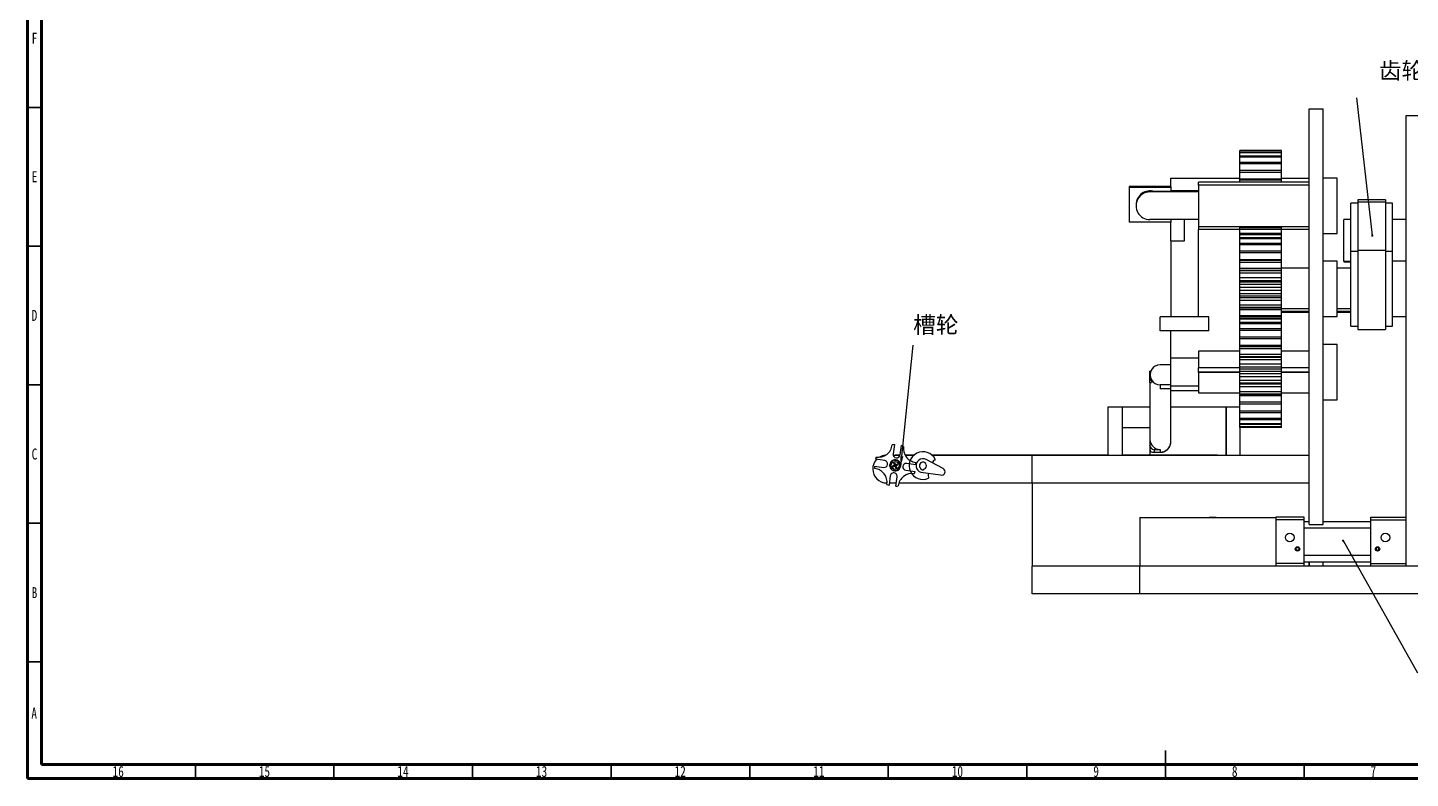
# Model space of a CAD drawing. Header units: millimetres. Extents: x 15 to 836, y 5 to 589.
# Drawn here: x 15 to 513.8, y 5 to 275.8 of the extents above; entities that cross this region are included whole.
import ezdxf

# ---------------------------------------------------------------- set-up
doc = ezdxf.new("R2010")
doc.units = ezdxf.units.MM
doc.styles.add('SLDTEXTSTYLE0', font='TXT', dxfattribs={"width": 0.75})
doc.dimstyles.new('SLDDIMSTYLE0', dxfattribs={"dimtxt": 0.18, "dimasz": 3.556, "dimexe": 0, "dimexo": 0.0625, "dimgap": 0, "dimtad": 0, "dimtih": 1, "dimtoh": 1, "dimdec": 0, "dimrnd": 1e-09, "dimzin": 0, "dimdsep": 46, "dimtxsty": 'Standard', "dimsah": 1, "dimcen": 0.09, "dimadec": 0, "dimazin": 0, "dimtfac": 3.556, "dimtdec": 0, "dimtofl": 0, "dimtmove": 0, "dimatfit": 3, "dimfxl": 1, "dimfrac": 2, "dimtolj": 1, "dimtzin": 0, "dimarcsym": 0})
doc.dimstyles.new('SLDDIMSTYLE1', dxfattribs={"dimtxt": 0.18, "dimasz": 0.762, "dimexe": 0, "dimexo": 0.0625, "dimgap": 0, "dimtad": 0, "dimtih": 1, "dimtoh": 1, "dimdec": 0, "dimrnd": 1e-09, "dimzin": 0, "dimdsep": 46, "dimtxsty": 'Standard', "dimblk1": 'DOT', "dimblk2": 'DOT', "dimsah": 1, "dimcen": 0.09, "dimadec": 0, "dimazin": 0, "dimtfac": 0.762, "dimtdec": 0, "dimtofl": 0, "dimtmove": 0, "dimatfit": 3, "dimldrblk": 'DOT', "dimfxl": 1, "dimfrac": 2, "dimtolj": 1, "dimtzin": 0, "dimarcsym": 0})

# ---------------------------------------------------------------- blocks, each defined once
blk = doc.blocks.new('_Dot')
at = {"color": 0, "linetype": 'ByBlock', "lineweight": -2}
blk.add_line((-0.5, 0), (-1, 0), dxfattribs=at)
at = {"color": 0, "linetype": 'ByBlock', "const_width": 0.5}
blk.add_lwpolyline([(-0.25, 0, 1), (0.25, 0, 1)], format="xyb", close=True, dxfattribs=at)

msp = doc.modelspace()

# ---------------------------------------------------------------- linework, layer by layer
at = {"color": 7, "linetype": 'Continuous', "lineweight": 70}
for p, q in [((15, 5), (15, 589)), ((20, 10), (20, 584)), ((831, 10), (20, 10)), ((836, 5), (15, 5))]:
    msp.add_line(p, q, dxfattribs=at)
at = {"color": 7, "linetype": 'Continuous', "lineweight": 35}
for p, q in [((20, 247), (15, 247)), ((20, 197), (15, 197)), ((20, 147), (15, 147)), ((20, 97), (15, 97)), ((20, 47), (15, 47)), ((425.5, 5), (425.5, 15)), ((75.5, 10), (75.5, 5)), ((125.5, 10), (125.5, 5)), ((175.5, 10), (175.5, 5)), ((225.5, 10), (225.5, 5)), ((275.5, 10), (275.5, 5)), ((325.5, 10), (325.5, 5)), ((375.5, 10), (375.5, 5)), ((425.5, 10), (425.5, 5)), ((475.5, 10), (475.5, 5))]:
    msp.add_line(p, q, dxfattribs=at)
at = {"color": 7, "linetype": 'Continuous', "lineweight": 25}
for p, q in [((477.37, 96.54), (477.37, 246.54)), ((477.37, 246.54), (482.37, 246.54)), ((482.37, 96.54), (482.37, 246.54)), ((512.37, 81.54), (512.37, 244.04)), ((512.37, 244.04), (517.37, 244.04)), ((467.37, 231.52), (452.37, 231.52)), ((452.37, 231.46), (452.37, 231.52)), ((467.37, 231.46), (452.37, 231.46)), ((452.37, 230.9), (452.37, 231.46)), ((467.37, 230.9), (452.37, 230.9)), ((452.37, 230.66), (452.37, 230.9)), ((467.37, 230.66), (452.37, 230.66)), ((452.37, 229.43), (452.37, 230.66)), ((467.37, 231.46), (467.37, 231.52)), ((467.37, 230.9), (467.37, 231.46)), ((467.37, 230.66), (467.37, 230.9)), ((467.37, 229.43), (467.37, 230.66)), ((467.37, 229.43), (452.37, 229.43)), ((452.37, 229.02), (452.37, 229.43)), ((467.37, 229.02), (452.37, 229.02)), ((452.37, 227.17), (452.37, 229.02)), ((467.37, 227.17), (452.37, 227.17)), ((452.37, 226.61), (452.37, 227.17)), ((467.37, 226.61), (452.37, 226.61)), ((452.37, 224.24), (452.37, 226.61)), ((467.37, 229.02), (467.37, 229.43)), ((467.37, 227.17), (467.37, 229.02)), ((467.37, 226.61), (467.37, 227.17)), ((467.37, 224.24), (467.37, 226.61)), ((427.37, 221.54), (452.37, 221.54)), ((427.37, 218.46), (427.37, 221.54)), ((477.37, 220.05), (437.37, 220.05)), ((437.37, 220.04), (437.37, 220.05)), ((477.37, 220.04), (437.37, 220.04)), ((437.37, 219), (437.37, 220.04)), ((467.37, 224.24), (452.37, 224.24)), ((452.37, 223.55), (452.37, 224.24)), ((467.37, 223.55), (452.37, 223.55)), ((452.37, 221.14), (452.37, 223.55)), ((467.37, 221.14), (452.37, 221.14)), ((452.37, 220.75), (452.37, 221.14)), ((467.37, 220.75), (452.37, 220.75)), ((452.37, 220.74), (452.37, 220.75)), ((467.37, 220.74), (452.37, 220.74)), ((452.37, 220.05), (452.37, 220.74)), ((467.37, 223.55), (467.37, 224.24)), ((467.37, 221.14), (467.37, 223.55)), ((467.37, 221.54), (477.37, 221.54)), ((467.37, 220.75), (467.37, 221.14)), ((467.37, 220.74), (467.37, 220.75)), ((467.37, 220.05), (467.37, 220.74)), ((487.37, 221.54), (482.37, 221.54)), ((487.37, 211.49), (487.37, 221.54)), ((427.37, 218.46), (412.37, 218.46)), ((412.37, 218.46), (412.37, 218.38)), ((427.37, 218.38), (412.37, 218.38)), ((412.37, 218.38), (412.37, 218.21)), ((427.37, 218.21), (412.37, 218.21)), ((412.37, 218.21), (412.37, 218.13)), ((427.37, 218.13), (412.37, 218.13)), ((412.37, 218.13), (412.37, 205.63)), ((437.37, 216.62), (419.87, 216.62)), ((419.87, 216.62), (419.87, 216.52)), ((437.37, 216.52), (419.87, 216.52)), ((427.37, 218.46), (427.37, 218.38)), ((427.37, 218.38), (427.37, 218.21)), ((427.37, 218.21), (427.37, 218.13)), ((427.37, 218.13), (427.37, 216.81)), ((437.37, 216.92), (427.37, 216.92)), ((427.37, 216.92), (437.37, 216.92)), ((427.37, 216.62), (427.37, 216.81)), ((477.37, 219), (437.37, 219)), ((437.37, 219), (437.37, 204.04)), ((414.87, 211.88), (414.87, 211.52)), ((487.37, 201.54), (487.37, 211.49)), ((494.87, 212.48), (492.37, 212.48)), ((492.37, 194.98), (492.37, 212.48)), ((504.87, 213.73), (494.87, 213.73)), ((494.87, 213.73), (494.87, 212.84)), ((504.87, 212.84), (494.87, 212.84)), ((494.87, 212.84), (494.87, 195.34)), ((504.87, 213.73), (504.87, 212.84)), ((504.87, 212.84), (504.87, 195.34)), ((507.37, 212.48), (504.87, 212.48)), ((507.37, 194.98), (507.37, 212.48)), ((427.37, 205.63), (412.37, 205.63)), ((437.37, 206.52), (419.87, 206.52)), ((427.37, 206.52), (427.37, 205.63)), ((427.37, 198.94), (427.37, 205.63)), ((432.37, 198.94), (432.37, 206.52)), ((492.37, 206.54), (489.87, 206.54)), ((489.87, 191.54), (489.87, 206.54)), ((512.37, 206.54), (507.37, 206.54)), ((437.37, 204.04), (477.37, 204.04)), ((437.37, 204.04), (437.37, 203.03)), ((437.37, 171.44), (437.37, 203.03)), ((452.37, 203.03), (437.37, 203.03)), ((452.37, 203.69), (452.37, 204)), ((467.37, 203.69), (452.37, 203.69)), ((452.37, 203.64), (452.37, 203.69)), ((452.37, 203.64), (467.37, 203.64)), ((452.37, 203.03), (452.37, 203.64)), ((467.37, 203.03), (452.37, 203.03)), ((452.37, 201.54), (452.37, 203.03)), ((467.37, 201.54), (452.37, 201.54)), ((467.37, 201.54), (452.37, 201.54)), ((452.37, 201.21), (452.37, 201.54)), ((452.37, 201.54), (452.37, 201.54)), ((467.37, 201.17), (452.37, 201.17)), ((452.37, 200.99), (452.37, 201.17)), ((467.37, 200.99), (452.37, 200.99)), ((452.37, 199.95), (452.37, 200.99)), ((467.37, 199.95), (452.37, 199.95)), ((452.37, 199.59), (452.37, 199.95)), ((467.37, 199.59), (452.37, 199.59)), ((452.37, 197.91), (452.37, 199.59)), ((467.37, 203.69), (467.37, 204)), ((467.37, 203.64), (467.37, 203.69)), ((467.37, 203.03), (467.37, 203.64)), ((467.37, 201.54), (467.37, 203.03)), ((477.37, 203.03), (467.37, 203.03)), ((467.37, 201.21), (467.37, 201.54)), ((467.37, 201.54), (467.37, 201.54)), ((467.37, 200.99), (467.37, 201.17)), ((467.37, 199.95), (467.37, 200.99)), ((467.37, 199.59), (467.37, 199.95)), ((467.37, 197.91), (467.37, 199.59)), ((482.37, 201.54), (487.37, 201.54)), ((427.37, 198.94), (427.37, 171.44)), ((427.37, 198.94), (432.37, 198.94)), ((467.37, 197.91), (452.37, 197.91)), ((452.37, 197.4), (452.37, 197.91)), ((467.37, 197.4), (452.37, 197.4)), ((452.37, 195.17), (452.37, 197.4)), ((467.37, 195.17), (452.37, 195.17)), ((452.37, 194.52), (452.37, 195.17)), ((467.37, 197.4), (467.37, 197.91)), ((467.37, 195.17), (467.37, 197.4)), ((467.37, 194.52), (467.37, 195.17)), ((494.87, 194.98), (492.37, 194.98)), ((492.37, 168.11), (492.37, 194.98)), ((504.87, 195.34), (494.87, 195.34)), ((494.87, 195.34), (494.87, 166.86)), ((504.87, 195.34), (504.87, 166.86)), ((507.37, 194.98), (504.87, 194.98)), ((507.37, 168.11), (507.37, 194.98)), ((467.37, 194.52), (452.37, 194.52)), ((452.37, 192.01), (452.37, 194.52)), ((467.37, 192.01), (452.37, 192.01)), ((452.37, 191.81), (452.37, 192.01)), ((467.37, 191.83), (452.37, 191.83)), ((452.37, 191.07), (452.37, 191.83)), ((467.37, 191.07), (452.37, 191.07)), ((452.37, 188.94), (452.37, 191.07)), ((467.37, 192.01), (467.37, 194.52)), ((467.37, 191.81), (467.37, 192.01)), ((467.37, 191.07), (467.37, 191.83)), ((467.37, 188.94), (467.37, 191.07)), ((487.37, 191.54), (482.37, 191.54)), ((487.37, 171.54), (487.37, 191.54)), ((489.87, 191.54), (492.37, 191.54)), ((489.87, 191.54), (489.87, 191.29)), ((489.87, 191.29), (492.37, 191.29)), ((512.37, 191.54), (507.37, 191.54)), ((467.37, 188.94), (452.37, 188.94)), ((452.37, 188.17), (452.37, 188.94)), ((467.37, 188.17), (452.37, 188.17)), ((452.37, 188.03), (452.37, 188.17)), ((467.37, 188.03), (452.37, 188.03)), ((452.37, 187.2), (452.37, 188.03)), ((467.37, 187.2), (452.37, 187.2)), ((452.37, 185.56), (452.37, 187.2)), ((467.37, 185.56), (452.37, 185.56)), ((452.37, 184.49), (452.37, 185.56)), ((477.37, 189.04), (467.37, 189.04)), ((467.37, 188.17), (467.37, 188.94)), ((467.37, 188.03), (467.37, 188.17)), ((467.37, 187.2), (467.37, 188.03)), ((467.37, 185.56), (467.37, 187.2)), ((467.37, 184.49), (467.37, 185.56)), ((492.37, 189.04), (487.37, 189.04)), ((467.37, 184.5), (452.37, 184.5)), ((452.37, 183.96), (452.37, 184.5)), ((467.37, 183.96), (452.37, 183.96)), ((452.37, 183.09), (452.37, 183.96)), ((467.37, 183.09), (452.37, 183.09)), ((452.37, 181.99), (452.37, 183.09)), ((467.37, 181.99), (452.37, 181.99)), ((452.37, 180.91), (452.37, 181.99)), ((467.37, 180.91), (452.37, 180.91)), ((452.37, 179.78), (452.37, 180.91)), ((467.37, 179.78), (452.37, 179.78)), ((452.37, 178.91), (452.37, 179.78)), ((467.37, 183.96), (467.37, 184.5)), ((467.37, 183.09), (467.37, 183.96)), ((467.37, 181.99), (467.37, 183.09)), ((467.37, 180.91), (467.37, 181.99)), ((467.37, 179.78), (467.37, 180.91)), ((467.37, 178.91), (467.37, 179.78)), ((467.37, 178.91), (452.37, 178.91)), ((452.37, 178.4), (452.37, 178.91)), ((452.37, 177.35), (452.37, 178.41)), ((452.37, 178.4), (467.37, 178.4)), ((467.37, 177.35), (452.37, 177.35)), ((452.37, 175.68), (452.37, 177.35)), ((467.37, 175.68), (452.37, 175.68)), ((452.37, 174.85), (452.37, 175.68)), ((467.37, 174.85), (452.37, 174.85)), ((452.37, 174.73), (452.37, 174.85)), ((452.37, 174.73), (467.37, 174.73)), ((452.37, 173.97), (452.37, 174.73)), ((467.37, 178.4), (467.37, 178.91)), ((467.37, 177.35), (467.37, 178.41)), ((467.37, 175.68), (467.37, 177.35)), ((467.37, 174.85), (467.37, 175.68)), ((467.37, 174.73), (467.37, 174.85)), ((467.37, 173.97), (467.37, 174.73)), ((441.12, 171.44), (423.62, 171.44)), ((423.62, 166.44), (423.62, 171.44)), ((441.12, 166.44), (441.12, 171.44)), ((467.37, 173.97), (452.37, 173.97)), ((452.37, 171.83), (452.37, 173.97)), ((467.37, 171.83), (452.37, 171.83)), ((452.37, 171.52), (452.37, 171.83)), ((467.37, 171.52), (452.37, 171.52)), ((452.37, 171.46), (452.37, 171.52)), ((467.37, 171.46), (452.37, 171.46)), ((452.37, 170.88), (452.37, 171.46)), ((467.37, 170.88), (452.37, 170.88)), ((452.37, 170.63), (452.37, 170.88)), ((467.37, 170.63), (452.37, 170.63)), ((452.37, 169.39), (452.37, 170.63)), ((467.37, 174.52), (477.37, 174.52)), ((467.37, 171.83), (467.37, 173.97)), ((467.37, 173.51), (477.37, 173.51)), ((467.37, 173.13), (477.37, 173.13)), ((467.37, 171.52), (467.37, 171.83)), ((467.37, 171.46), (467.37, 171.52)), ((467.37, 170.88), (467.37, 171.46)), ((467.37, 170.63), (467.37, 170.88)), ((467.37, 169.39), (467.37, 170.63)), ((482.37, 171.54), (487.37, 171.54)), ((487.37, 174.52), (492.37, 174.52)), ((487.37, 173.51), (492.37, 173.51)), ((487.37, 173.13), (492.37, 173.13)), ((507.37, 171.54), (512.37, 171.54)), ((441.12, 166.44), (423.62, 166.44)), ((427.37, 156.54), (427.37, 166.44)), ((467.37, 169.39), (452.37, 169.39)), ((452.37, 168.98), (452.37, 169.39)), ((467.37, 168.98), (452.37, 168.98)), ((452.37, 167.12), (452.37, 168.98)), ((467.37, 167.12), (452.37, 167.12)), ((452.37, 166.56), (452.37, 167.12)), ((467.37, 166.56), (452.37, 166.56)), ((452.37, 164.17), (452.37, 166.56)), ((467.37, 168.98), (467.37, 169.39)), ((467.37, 167.12), (467.37, 168.98)), ((467.37, 166.56), (467.37, 167.12)), ((467.37, 164.17), (467.37, 166.56)), ((492.37, 168.11), (494.87, 168.11)), ((494.87, 166.86), (504.87, 166.86)), ((504.87, 168.11), (507.37, 168.11)), ((467.37, 164.17), (452.37, 164.17)), ((452.37, 163.48), (452.37, 164.17)), ((467.37, 163.48), (452.37, 163.48)), ((452.37, 161.08), (452.37, 163.48)), ((467.37, 161.08), (452.37, 161.08)), ((452.37, 160.68), (452.37, 161.08)), ((467.37, 160.68), (452.37, 160.68)), ((452.37, 160.67), (452.37, 160.68)), ((467.37, 160.67), (452.37, 160.67)), ((452.37, 159.88), (452.37, 160.67)), ((467.37, 159.88), (452.37, 159.88)), ((452.37, 157.9), (452.37, 159.88)), ((467.37, 163.48), (467.37, 164.17)), ((467.37, 161.08), (467.37, 163.48)), ((467.37, 160.68), (467.37, 161.08)), ((467.37, 160.67), (467.37, 160.68)), ((467.37, 159.88), (467.37, 160.67)), ((467.37, 157.9), (467.37, 159.88)), ((487.37, 161.54), (482.37, 161.54)), ((487.37, 141.54), (487.37, 161.54)), ((437.37, 156.54), (427.37, 156.54)), ((427.37, 146.56), (427.37, 156.54)), ((452.37, 159.04), (437.37, 159.04)), ((437.37, 159.04), (437.37, 153.02)), ((467.37, 157.9), (452.37, 157.9)), ((452.37, 157), (452.37, 157.9)), ((467.37, 157), (452.37, 157)), ((452.37, 156.77), (452.37, 157)), ((467.37, 156.77), (452.37, 156.77)), ((452.37, 155.92), (452.37, 156.77)), ((467.37, 155.92), (452.37, 155.92)), ((452.37, 154.44), (452.37, 155.92)), ((477.37, 159.04), (467.37, 159.04)), ((467.37, 157), (467.37, 157.9)), ((467.37, 156.77), (467.37, 157)), ((467.37, 155.92), (467.37, 156.77)), ((467.37, 154.44), (467.37, 155.92)), ((420.12, 151.84), (419.87, 151.84)), ((419.87, 150.55), (419.87, 151.84)), ((419.87, 150.55), (419.87, 150.4)), ((419.87, 150.01), (419.87, 150.4)), ((419.87, 147.84), (419.87, 150.01)), ((427.37, 154.14), (423.62, 154.14)), ((452.37, 153.02), (437.37, 153.02)), ((437.37, 151.52), (437.37, 153.02)), ((452.37, 151.52), (437.37, 151.52)), ((437.37, 151.43), (437.37, 151.52)), ((452.37, 151.43), (437.37, 151.43)), ((437.37, 151.43), (437.37, 144.04)), ((467.37, 154.44), (452.37, 154.44)), ((452.37, 153.36), (452.37, 154.44)), ((467.37, 153.36), (452.37, 153.36)), ((452.37, 152.64), (452.37, 153.36)), ((467.37, 152.64), (452.37, 152.64)), ((452.37, 151.77), (452.37, 152.64)), ((467.37, 151.77), (452.37, 151.77)), ((452.37, 150.86), (452.37, 151.77)), ((467.37, 150.86), (452.37, 150.86)), ((452.37, 149.77), (452.37, 150.86)), ((467.37, 149.77), (452.37, 149.77)), ((452.37, 148.46), (452.37, 149.77)), ((467.37, 153.36), (467.37, 154.44)), ((467.37, 152.64), (467.37, 153.36)), ((477.37, 153.02), (467.37, 153.02)), ((467.37, 151.77), (467.37, 152.64)), ((467.37, 150.86), (467.37, 151.77)), ((477.37, 151.52), (467.37, 151.52)), ((477.37, 151.43), (467.37, 151.43)), ((467.37, 149.77), (467.37, 150.86)), ((467.37, 148.46), (467.37, 149.77)), ((419.87, 147.84), (419.87, 127.28)), ((419.87, 147.84), (420.4, 147.84)), ((427.37, 146.95), (423.62, 146.95)), ((423.62, 146.95), (423.62, 145.54)), ((427.37, 145.54), (423.62, 145.54)), ((427.37, 146.56), (437.37, 146.56)), ((427.37, 144.86), (427.37, 146.56)), ((427.37, 144.86), (437.37, 144.86)), ((427.37, 144.84), (427.37, 144.86)), ((427.37, 126.26), (427.37, 144.84)), ((427.37, 144.84), (437.37, 144.84)), ((467.37, 148.46), (452.37, 148.46)), ((452.37, 147.6), (452.37, 148.46)), ((467.37, 147.6), (452.37, 147.6)), ((452.37, 147.25), (452.37, 147.6)), ((452.37, 146.25), (452.37, 147.3)), ((452.37, 147.25), (467.37, 147.25)), ((467.37, 146.25), (452.37, 146.25)), ((452.37, 144.42), (452.37, 146.25)), ((467.37, 147.6), (467.37, 148.46)), ((467.37, 147.25), (467.37, 147.6)), ((467.37, 146.25), (467.37, 147.3)), ((467.37, 144.42), (467.37, 146.25)), ((437.37, 144.04), (452.37, 144.04)), ((467.37, 144.42), (452.37, 144.42)), ((452.37, 143.61), (452.37, 144.42)), ((467.37, 143.61), (452.37, 143.61)), ((452.37, 143.56), (452.37, 143.61)), ((452.37, 143.56), (467.37, 143.56)), ((452.37, 142.97), (452.37, 143.56)), ((467.37, 142.97), (452.37, 142.97)), ((452.37, 140.69), (452.37, 142.97)), ((467.37, 140.69), (452.37, 140.69)), ((452.37, 139.97), (452.37, 140.69)), ((467.37, 139.97), (452.37, 139.97)), ((452.37, 137.44), (452.37, 139.97)), ((467.37, 143.61), (467.37, 144.42)), ((467.37, 144.04), (477.37, 144.04)), ((467.37, 143.56), (467.37, 143.61)), ((467.37, 142.97), (467.37, 143.56)), ((467.37, 140.69), (467.37, 142.97)), ((467.37, 139.97), (467.37, 140.69)), ((467.37, 137.44), (467.37, 139.97)), ((482.37, 141.54), (487.37, 141.54)), ((404.87, 121.54), (404.87, 139.04)), ((404.87, 139.04), (409.87, 139.04)), ((409.87, 139.04), (419.87, 139.04)), ((409.87, 139.04), (409.87, 121.54)), ((427.37, 139.04), (447.37, 139.04)), ((447.37, 139.04), (447.37, 121.54)), ((447.37, 139.04), (452.37, 139.04)), ((447.37, 121.54), (447.37, 139.04)), ((467.37, 137.44), (452.37, 137.44)), ((452.37, 136.83), (452.37, 137.44)), ((467.37, 136.83), (452.37, 136.83)), ((452.37, 134.8), (452.37, 136.83)), ((467.37, 134.8), (452.37, 134.8)), ((452.37, 134.34), (452.37, 134.8)), ((467.37, 136.83), (467.37, 137.44)), ((467.37, 134.8), (467.37, 136.83)), ((467.37, 134.34), (467.37, 134.8)), ((409.87, 131.54), (419.87, 131.54)), ((452.37, 132.89), (452.37, 134.36)), ((467.37, 134.34), (452.37, 134.34)), ((467.37, 132.89), (452.37, 132.89)), ((452.37, 132.59), (452.37, 132.89)), ((467.37, 132.59), (452.37, 132.59)), ((452.37, 131.8), (452.37, 132.59)), ((467.37, 131.8), (452.37, 131.8)), ((452.37, 131.68), (452.37, 131.8)), ((467.37, 131.68), (452.37, 131.68)), ((452.37, 131.57), (452.37, 131.68)), ((452.37, 131.57), (452.37, 121.54)), ((467.37, 131.57), (452.37, 131.57)), ((467.37, 132.89), (467.37, 134.36)), ((467.37, 132.59), (467.37, 132.89)), ((467.37, 131.8), (467.37, 132.59)), ((467.37, 131.68), (467.37, 131.8)), ((467.37, 131.57), (467.37, 131.68)), ((327.72, 125.37), (327.27, 122.01)), ((329.75, 121.67), (330.2, 125.04)), ((419.87, 127.28), (419.87, 126.9)), ((419.87, 126.9), (419.87, 125.09)), ((419.87, 124.93), (419.87, 125.09)), ((419.87, 124.93), (419.87, 121.55)), ((324.18, 119.64), (320.82, 120.09)), ((327.29, 121.54), (329.72, 121.54)), ((329.72, 121.55), (327.98, 121.55)), ((334.67, 121.55), (331.54, 121.55)), ((331.54, 121.54), (334.67, 121.54)), ((345.3, 116.75), (339.15, 120)), ((404.87, 121.55), (341.29, 121.55)), ((341.29, 121.54), (377.37, 121.54)), ((377.37, 111.54), (377.37, 121.54)), ((377.37, 121.54), (477.37, 121.54)), ((444.26, 121.55), (409.87, 121.55)), ((420.94, 122.6), (423.62, 122.6)), ((421.37, 123.65), (421.37, 122.66)), ((421.37, 123.65), (423.62, 123.65)), ((421.37, 122.66), (423.62, 122.66)), ((423.62, 123.65), (423.62, 122.66)), ((423.62, 122.66), (423.62, 122.6)), ((320.48, 117.61), (323.85, 117.17)), ((325.98, 117.88), (325.99, 118.11)), ((326.98, 117.67), (327.73, 117.98)), ((326.98, 117.67), (327.13, 117.31)), ((327.13, 117.31), (327.88, 117.62)), ((327.78, 118.87), (327.42, 118.73)), ((327.42, 118.73), (327.73, 117.98)), ((328.08, 118.13), (327.73, 117.98)), ((327.73, 117.98), (327.88, 117.62)), ((327.98, 117.88), (327.73, 117.98)), ((327.78, 118.87), (328.08, 118.13)), ((327.98, 117.88), (327.8, 117.8)), ((327.88, 117.62), (327.98, 117.88)), ((328.23, 117.77), (327.88, 117.62)), ((327.88, 117.62), (328.18, 116.88)), ((327.91, 118.05), (327.98, 117.88)), ((328.08, 118.13), (327.98, 117.88)), ((328.16, 117.95), (327.98, 117.88)), ((327.98, 117.88), (328.05, 117.7)), ((327.98, 117.88), (328.23, 117.77)), ((328.08, 118.13), (328.83, 118.44)), ((328.08, 118.13), (328.23, 117.77)), ((328.18, 116.88), (328.54, 117.02)), ((328.23, 117.77), (328.98, 118.08)), ((328.23, 117.77), (328.54, 117.02)), ((328.98, 118.08), (328.83, 118.44)), ((331.78, 116.11), (335.14, 115.66)), ((335.48, 118.14), (332.11, 118.59)), ((337.19, 116.82), (337.1, 116.48)), ((337.1, 116.48), (338.06, 116.22)), ((337.23, 115.41), (344.34, 114.45)), ((338.06, 116.22), (338.16, 116.56)), ((324.87, 111.54), (325.03, 111.54)), ((326.21, 114.08), (325.76, 110.71)), ((325.87, 111.54), (328.4, 111.54)), ((328.24, 110.38), (328.69, 113.74)), ((329.32, 111.54), (377.37, 111.54)), ((377.37, 111.54), (477.37, 111.54)), ((377.37, 111.54), (377.37, 81.54)), ((416.24, 99.04), (465.24, 99.04)), ((416.24, 99.04), (416.24, 81.54)), ((443.74, 99.11), (441.24, 99.11)), ((441.24, 99.11), (441.24, 99.04)), ((443.74, 99.11), (443.74, 99.04)), ((475.56, 99.17), (465.24, 99.17)), ((465.24, 99.04), (465.24, 99.17)), ((465.24, 99.04), (465.24, 81.54)), ((475.56, 98.19), (465.24, 98.19)), ((475.56, 98.19), (475.56, 99.17)), ((475.56, 82.52), (475.56, 98.19)), ((477.37, 97.58), (475.56, 97.58)), ((475.56, 95.33), (499.56, 95.33)), ((477.37, 96.54), (482.37, 96.54)), ((499.56, 97.58), (482.37, 97.58)), ((499.56, 99.17), (512.37, 99.17)), ((499.56, 98.19), (499.56, 99.17)), ((499.56, 98.19), (512.37, 98.19)), ((499.56, 82.52), (499.56, 98.19)), ((472.55, 87.73), (472.84, 88.22)), ((472.84, 87.24), (472.55, 87.73)), ((472.84, 88.22), (473.4, 88.22)), ((473.4, 87.24), (472.84, 87.24)), ((473.4, 88.22), (473.68, 87.73)), ((473.68, 87.73), (473.4, 87.24)), ((499.56, 85.39), (475.56, 85.39)), ((501.71, 88.22), (501.43, 87.73)), ((501.43, 87.73), (501.71, 87.24)), ((502.27, 88.22), (501.71, 88.22)), ((501.71, 87.24), (502.27, 87.24)), ((502.56, 87.73), (502.27, 88.22)), ((502.27, 87.24), (502.56, 87.73)), ((377.37, 71.54), (377.37, 81.54)), ((416.24, 81.54), (377.37, 81.54)), ((416.24, 71.54), (416.24, 81.54)), ((777.37, 81.54), (416.24, 81.54)), ((475.56, 82.52), (465.24, 82.52)), ((475.56, 83.14), (499.56, 83.14)), ((475.56, 81.54), (475.56, 82.52)), ((477.37, 83.14), (477.37, 81.54)), ((477.37, 81.54), (477.37, 83.14)), ((482.37, 81.54), (482.37, 83.14)), ((499.56, 82.52), (512.37, 82.52)), ((499.56, 81.54), (499.56, 82.52)), ((416.24, 71.54), (377.37, 71.54)), ((777.37, 71.54), (416.24, 71.54))]:
    msp.add_line(p, q, dxfattribs=at)
for centre, radius in [((327.98, 117.88), 1.42), ((470.31, 91.86), 1.57), ((504.81, 91.86), 1.57), ((473.12, 87.73), 0.788), ((501.99, 87.73), 0.787)]:
    msp.add_circle(centre, radius, dxfattribs=at)
for centre, radius, start, end in [((419.87, 211.88), 5, 71.2214, 179.9994), ((419.87, 211.52), 5, 89.9993, 270.0007), ((423.51, 150.55), 3.6, 88.2172, 271.7828), ((321.91, 125.82), 5, 260.8319, 353.9668), ((327.98, 117.88), 7.5, 91.9934, 98.4443), ((327.98, 117.88), 7.5, 66.3544, 72.8053), ((335.92, 123.95), 5, 170.8319, 263.9668), ((423.54, 127.33), 3.68, 181.2146, 271.1651), ((421.34, 125.12), 1.47, 181.2146, 271.1651), ((423.7, 126.33), 3.66, 268.6584, 358.9619), ((324.87, 116.54), 5, 135.806, 180), ((327.98, 117.88), 7.5, 156.3544, 162.8053), ((324.87, 116.54), 5, 94.5148, 120.8983), ((327.98, 117.88), 2, 55.5969, 169.2129), ((328.51, 121.84), 1.25, 172.3993, 352.3993), ((337.98, 117.79), 5, 27.2772, 294.1423), ((337.98, 117.79), 2.5, 62.0951, 252.6438), ((347.42, 114.49), 7.5, 131.7547, 144.4165), ((324.87, 116.54), 5, 180, 270), ((327.98, 117.88), 7.5, 181.9934, 188.4443), ((320.04, 111.8), 5, 350.8319, 83.9668), ((324.02, 118.4), 1.25, 262.3993, 82.3993), ((327.98, 117.88), 2, 180, 229.238), ((327.45, 113.91), 1.25, 352.3993, 172.3993), ((327.98, 117.88), 2, 235.1735, 290.4918), ((327.98, 117.88), 2, 295.5164, 349.8817), ((334.05, 109.93), 5, 80.8319, 173.9668), ((327.98, 117.88), 2, 354.1699, 52.5945), ((331.94, 117.35), 1.25, 82.3993, 262.3993), ((327.98, 117.88), 7.5, 336.3544, 342.8053), ((327.98, 117.88), 7.5, 1.9934, 8.4443), ((337.98, 117.79), 1.25, 278.0974, 230.9411), ((347.42, 114.49), 7.5, 175.7729, 189.6648), ((344.72, 115.64), 1.25, 252.2772, 62.0951), ((327.98, 117.88), 7.5, 246.3544, 252.8053), ((327.98, 117.88), 7.5, 271.9934, 278.4443)]:
    msp.add_arc(centre, radius, start, end, dxfattribs=at)
msp.add_ellipse((421.37, 124.1), major_axis=(1.2, 1.2), ratio=0.748073, start_param=2.499326, end_param=4.070122, dxfattribs=at)
for points, knots in [([(419.87, 150.4), (419.88, 150.2), (419.9, 149.79), (420.05, 149.16), (420.24, 148.59), (420.41, 148.13), (420.47, 147.87), (420.41, 147.86), (420.39, 147.85)], [0, 0, 0, 0, 0.165605, 0.330787, 0.506986, 0.699049, 0.878781, 1, 1, 1, 1]), ([(423.62, 122.6), (423.79, 122.61), (424.22, 122.63), (424.89, 122.79), (425.59, 123.12), (426.21, 123.58), (426.72, 124.16), (427.1, 124.83), (427.31, 125.56), (427.4, 126.08), (427.36, 126.33), (427.36, 126.34)], [0, 0, 0, 0, 0.085766, 0.216039, 0.346555, 0.476995, 0.607167, 0.736916, 0.866153, 0.994889, 1, 1, 1, 1]), ([(327.21, 119.74), (327.01, 119.48), (326.6, 118.95), (326.19, 118.41), (325.98, 118.14)], [0, 0, 0, 0, 0.491212, 1, 1, 1, 1]), ([(329.21, 119.48), (328.88, 119.52), (328.22, 119.61), (327.55, 119.7), (327.21, 119.74)], [0, 0, 0, 0, 0.491212, 1, 1, 1, 1]), ([(325.98, 118.14), (325.98, 118.13), (326.2, 117.6), (326.46, 116.96), (326.72, 116.35), (326.75, 116.27)], [0, 0, 0, 0, 0.011069, 0.868862, 1, 1, 1, 1]), ([(326.75, 116.27), (327.08, 116.23), (327.74, 116.14), (328.41, 116.05), (328.75, 116.01)], [0, 0, 0, 0, 0.491212, 1, 1, 1, 1]), ([(328.75, 116.01), (328.95, 116.27), (329.36, 116.8), (329.77, 117.34), (329.98, 117.61)], [0, 0, 0, 0, 0.491212, 1, 1, 1, 1]), ([(329.98, 117.61), (329.95, 117.69), (329.7, 118.3), (329.43, 118.94), (329.21, 119.47), (329.21, 119.48)], [0, 0, 0, 0, 0.131138, 0.988931, 1, 1, 1, 1])]:
    msp.add_open_spline(points, degree=3, knots=knots, dxfattribs=at)

# ---------------------------------------------------------------- texts
at = {"color": 7, "linetype": 'Continuous', "lineweight": 0, "attachment_point": 2, "style": 'SLDTEXTSTYLE0'}
for s, insert, char_height in [('F', (17.46, 273.97), 3.97), ('E', (17.51, 223.97), 3.97), ('D', (17.45, 173.97), 3.97), ('C', (17.46, 123.97), 3.97), ('B', (17.47, 73.97), 3.97), ('A', (17.34, 30.47), 3.97), ('16', (47.67, 9.47), 3.969), ('15', (100.42, 9.47), 3.969), ('14', (150.42, 9.47), 3.969), ('13', (200.42, 9.47), 3.969), ('12', (250.42, 9.47), 3.969), ('11', (300.42, 9.47), 3.969), ('10', (350.42, 9.47), 3.969), ('9', (400.46, 9.47), 3.97), ('8', (450.46, 9.47), 3.97), ('7', (500.46, 9.47), 3.97)]:
    msp.add_mtext(s, dxfattribs=dict(at, insert=insert, char_height=char_height))
at = {"char_height": 6, "attachment_point": 1}
for s, width, insert in [('{\\fSimSun|b0|i0|c134|p107;齿轮轴}', 78.4789, (502.48, 263.29)), ('{\\fSimSun|b0|i0|c134|p107;槽轮}', 29.4312, (334.45, 171.62))]:
    msp.add_mtext_dynamic_manual_height_columns(s, width=width, gutter_width=17.5, heights=[0], dxfattribs=dict(at, insert=insert))

# ---------------------------------------------------------------- leaders
at = {"color": 7, "linetype": 'Continuous', "lineweight": 0}
for points, dimstyle in [([(500.13, 200.77), (494.56, 250.45)], 'SLDDIMSTYLE1'), ([(329.98, 117.61), (334.45, 161.21)], 'SLDDIMSTYLE0'), ([(489.56, 90.74), (516.37, 43.05)], 'SLDDIMSTYLE1')]:
    msp.add_leader(points, dimstyle=dimstyle, dxfattribs=at)

doc.saveas('drawing.dxf')
